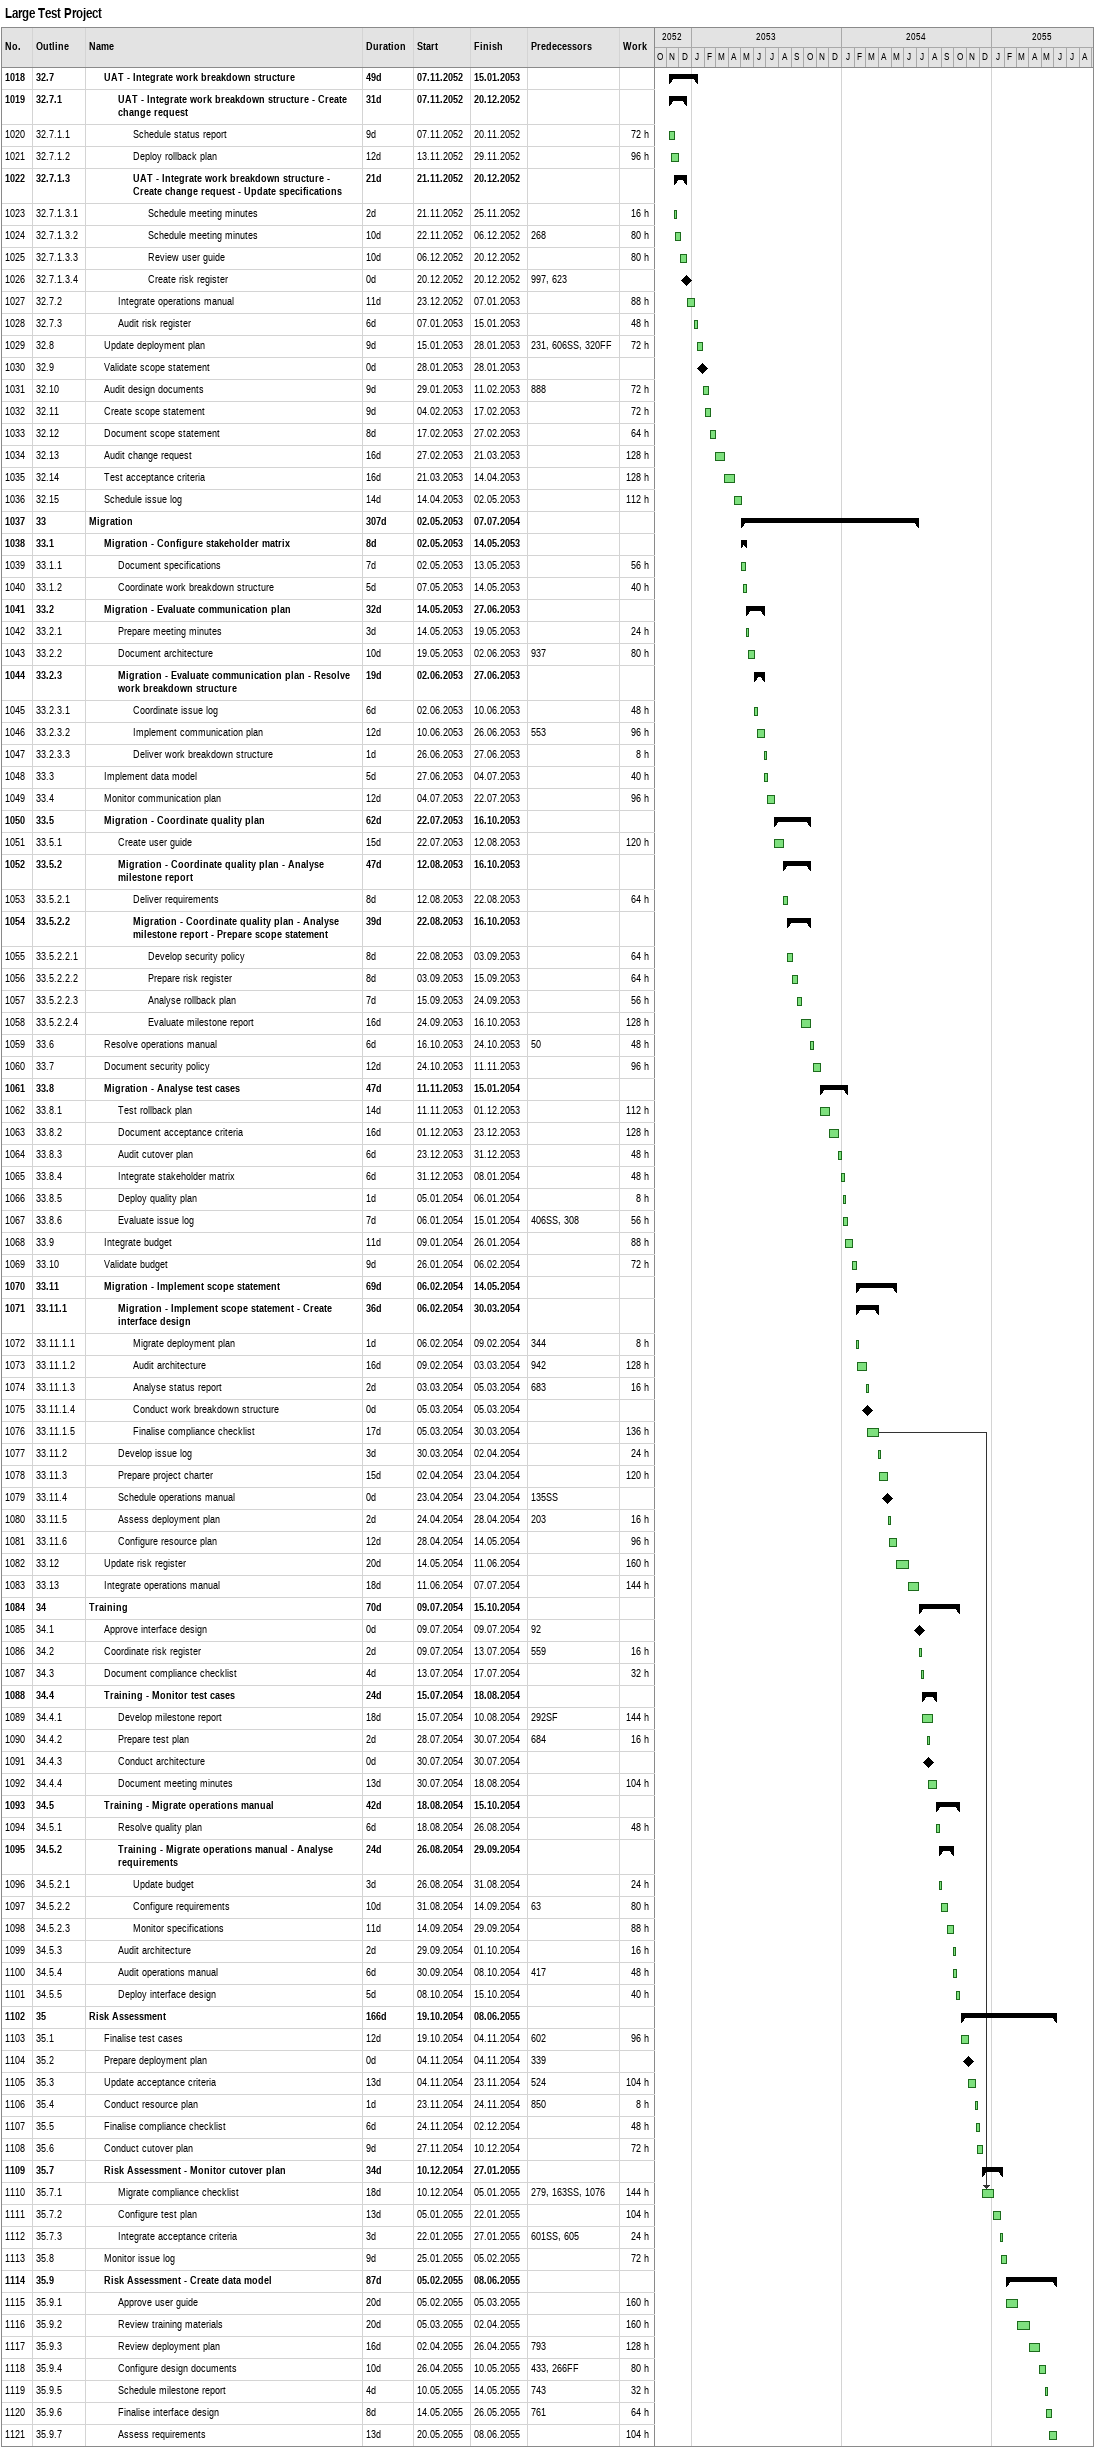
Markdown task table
Large Test Project

| ID | WBS | Task | Duration | Start | Finish | Predecessors | Work (h) |
|---|---|---|---|---|---|---|---|
| 1018 | 32.7 | **UAT - Integrate work breakdown structure** | 49d | 2052-11-07 | 2053-01-15 |  |  |
| 1019 | 32.7.1 | **UAT - Integrate work breakdown structure - Create change request** | 31d | 2052-11-07 | 2052-12-20 |  |  |
| 1020 | 32.7.1.1 | Schedule status report | 9d | 2052-11-07 | 2052-11-20 |  | 72 |
| 1021 | 32.7.1.2 | Deploy rollback plan | 12d | 2052-11-13 | 2052-11-29 |  | 96 |
| 1022 | 32.7.1.3 | **UAT - Integrate work breakdown structure - Create change request - Update specifications** | 21d | 2052-11-21 | 2052-12-20 |  |  |
| 1023 | 32.7.1.3.1 | Schedule meeting minutes | 2d | 2052-11-21 | 2052-11-25 |  | 16 |
| 1024 | 32.7.1.3.2 | Schedule meeting minutes | 10d | 2052-11-22 | 2052-12-06 | 268 | 80 |
| 1025 | 32.7.1.3.3 | Review user guide | 10d | 2052-12-06 | 2052-12-20 |  | 80 |
| 1026 | 32.7.1.3.4 | Create risk register | 0d | 2052-12-20 | 2052-12-20 | 997, 623 |  |
| 1027 | 32.7.2 | Integrate operations manual | 11d | 2052-12-23 | 2053-01-07 |  | 88 |
| 1028 | 32.7.3 | Audit risk register | 6d | 2053-01-07 | 2053-01-15 |  | 48 |
| 1029 | 32.8 | Update deployment plan | 9d | 2053-01-15 | 2053-01-28 | 231, 606SS, 320FF | 72 |
| 1030 | 32.9 | Validate scope statement | 0d | 2053-01-28 | 2053-01-28 |  |  |
| 1031 | 32.10 | Audit design documents | 9d | 2053-01-29 | 2053-02-11 | 888 | 72 |
| 1032 | 32.11 | Create scope statement | 9d | 2053-02-04 | 2053-02-17 |  | 72 |
| 1033 | 32.12 | Document scope statement | 8d | 2053-02-17 | 2053-02-27 |  | 64 |
| 1034 | 32.13 | Audit change request | 16d | 2053-02-27 | 2053-03-21 |  | 128 |
| 1035 | 32.14 | Test acceptance criteria | 16d | 2053-03-21 | 2053-04-14 |  | 128 |
| 1036 | 32.15 | Schedule issue log | 14d | 2053-04-14 | 2053-05-02 |  | 112 |
| 1037 | 33 | **Migration** | 307d | 2053-05-02 | 2054-07-07 |  |  |
| 1038 | 33.1 | **Migration - Configure stakeholder matrix** | 8d | 2053-05-02 | 2053-05-14 |  |  |
| 1039 | 33.1.1 | Document specifications | 7d | 2053-05-02 | 2053-05-13 |  | 56 |
| 1040 | 33.1.2 | Coordinate work breakdown structure | 5d | 2053-05-07 | 2053-05-14 |  | 40 |
| 1041 | 33.2 | **Migration - Evaluate communication plan** | 32d | 2053-05-14 | 2053-06-27 |  |  |
| 1042 | 33.2.1 | Prepare meeting minutes | 3d | 2053-05-14 | 2053-05-19 |  | 24 |
| 1043 | 33.2.2 | Document architecture | 10d | 2053-05-19 | 2053-06-02 | 937 | 80 |
| 1044 | 33.2.3 | **Migration - Evaluate communication plan - Resolve work breakdown structure** | 19d | 2053-06-02 | 2053-06-27 |  |  |
| 1045 | 33.2.3.1 | Coordinate issue log | 6d | 2053-06-02 | 2053-06-10 |  | 48 |
| 1046 | 33.2.3.2 | Implement communication plan | 12d | 2053-06-10 | 2053-06-26 | 553 | 96 |
| 1047 | 33.2.3.3 | Deliver work breakdown structure | 1d | 2053-06-26 | 2053-06-27 |  | 8 |
| 1048 | 33.3 | Implement data model | 5d | 2053-06-27 | 2053-07-04 |  | 40 |
| 1049 | 33.4 | Monitor communication plan | 12d | 2053-07-04 | 2053-07-22 |  | 96 |
| 1050 | 33.5 | **Migration - Coordinate quality plan** | 62d | 2053-07-22 | 2053-10-16 |  |  |
| 1051 | 33.5.1 | Create user guide | 15d | 2053-07-22 | 2053-08-12 |  | 120 |
| 1052 | 33.5.2 | **Migration - Coordinate quality plan - Analyse milestone report** | 47d | 2053-08-12 | 2053-10-16 |  |  |
| 1053 | 33.5.2.1 | Deliver requirements | 8d | 2053-08-12 | 2053-08-22 |  | 64 |
| 1054 | 33.5.2.2 | **Migration - Coordinate quality plan - Analyse milestone report - Prepare scope statement** | 39d | 2053-08-22 | 2053-10-16 |  |  |
| 1055 | 33.5.2.2.1 | Develop security policy | 8d | 2053-08-22 | 2053-09-03 |  | 64 |
| 1056 | 33.5.2.2.2 | Prepare risk register | 8d | 2053-09-03 | 2053-09-15 |  | 64 |
| 1057 | 33.5.2.2.3 | Analyse rollback plan | 7d | 2053-09-15 | 2053-09-24 |  | 56 |
| 1058 | 33.5.2.2.4 | Evaluate milestone report | 16d | 2053-09-24 | 2053-10-16 |  | 128 |
| 1059 | 33.6 | Resolve operations manual | 6d | 2053-10-16 | 2053-10-24 | 50 | 48 |
| 1060 | 33.7 | Document security policy | 12d | 2053-10-24 | 2053-11-11 |  | 96 |
| 1061 | 33.8 | **Migration - Analyse test cases** | 47d | 2053-11-11 | 2054-01-15 |  |  |
| 1062 | 33.8.1 | Test rollback plan | 14d | 2053-11-11 | 2053-12-01 |  | 112 |
| 1063 | 33.8.2 | Document acceptance criteria | 16d | 2053-12-01 | 2053-12-23 |  | 128 |
| 1064 | 33.8.3 | Audit cutover plan | 6d | 2053-12-23 | 2053-12-31 |  | 48 |
| 1065 | 33.8.4 | Integrate stakeholder matrix | 6d | 2053-12-31 | 2054-01-08 |  | 48 |
| 1066 | 33.8.5 | Deploy quality plan | 1d | 2054-01-05 | 2054-01-06 |  | 8 |
| 1067 | 33.8.6 | Evaluate issue log | 7d | 2054-01-06 | 2054-01-15 | 406SS, 308 | 56 |
| 1068 | 33.9 | Integrate budget | 11d | 2054-01-09 | 2054-01-26 |  | 88 |
| 1069 | 33.10 | Validate budget | 9d | 2054-01-26 | 2054-02-06 |  | 72 |
| 1070 | 33.11 | **Migration - Implement scope statement** | 69d | 2054-02-06 | 2054-05-14 |  |  |
| 1071 | 33.11.1 | **Migration - Implement scope statement - Create interface design** | 36d | 2054-02-06 | 2054-03-30 |  |  |
| 1072 | 33.11.1.1 | Migrate deployment plan | 1d | 2054-02-06 | 2054-02-09 | 344 | 8 |
| 1073 | 33.11.1.2 | Audit architecture | 16d | 2054-02-09 | 2054-03-03 | 942 | 128 |
| 1074 | 33.11.1.3 | Analyse status report | 2d | 2054-03-03 | 2054-03-05 | 683 | 16 |
| 1075 | 33.11.1.4 | Conduct work breakdown structure | 0d | 2054-03-05 | 2054-03-05 |  |  |
| 1076 | 33.11.1.5 | Finalise compliance checklist | 17d | 2054-03-05 | 2054-03-30 |  | 136 |
| 1077 | 33.11.2 | Develop issue log | 3d | 2054-03-30 | 2054-04-02 |  | 24 |
| 1078 | 33.11.3 | Prepare project charter | 15d | 2054-04-02 | 2054-04-23 |  | 120 |
| 1079 | 33.11.4 | Schedule operations manual | 0d | 2054-04-23 | 2054-04-23 | 135SS |  |
| 1080 | 33.11.5 | Assess deployment plan | 2d | 2054-04-24 | 2054-04-28 | 203 | 16 |
| 1081 | 33.11.6 | Configure resource plan | 12d | 2054-04-28 | 2054-05-14 |  | 96 |
| 1082 | 33.12 | Update risk register | 20d | 2054-05-14 | 2054-06-11 |  | 160 |
| 1083 | 33.13 | Integrate operations manual | 18d | 2054-06-11 | 2054-07-07 |  | 144 |
| 1084 | 34 | **Training** | 70d | 2054-07-09 | 2054-10-15 |  |  |
| 1085 | 34.1 | Approve interface design | 0d | 2054-07-09 | 2054-07-09 | 92 |  |
| 1086 | 34.2 | Coordinate risk register | 2d | 2054-07-09 | 2054-07-13 | 559 | 16 |
| 1087 | 34.3 | Document compliance checklist | 4d | 2054-07-13 | 2054-07-17 |  | 32 |
| 1088 | 34.4 | **Training - Monitor test cases** | 24d | 2054-07-15 | 2054-08-18 |  |  |
| 1089 | 34.4.1 | Develop milestone report | 18d | 2054-07-15 | 2054-08-10 | 292SF | 144 |
| 1090 | 34.4.2 | Prepare test plan | 2d | 2054-07-28 | 2054-07-30 | 684 | 16 |
| 1091 | 34.4.3 | Conduct architecture | 0d | 2054-07-30 | 2054-07-30 |  |  |
| 1092 | 34.4.4 | Document meeting minutes | 13d | 2054-07-30 | 2054-08-18 |  | 104 |
| 1093 | 34.5 | **Training - Migrate operations manual** | 42d | 2054-08-18 | 2054-10-15 |  |  |
| 1094 | 34.5.1 | Resolve quality plan | 6d | 2054-08-18 | 2054-08-26 |  | 48 |
| 1095 | 34.5.2 | **Training - Migrate operations manual - Analyse requirements** | 24d | 2054-08-26 | 2054-09-29 |  |  |
| 1096 | 34.5.2.1 | Update budget | 3d | 2054-08-26 | 2054-08-31 |  | 24 |
| 1097 | 34.5.2.2 | Configure requirements | 10d | 2054-08-31 | 2054-09-14 | 63 | 80 |
| 1098 | 34.5.2.3 | Monitor specifications | 11d | 2054-09-14 | 2054-09-29 |  | 88 |
| 1099 | 34.5.3 | Audit architecture | 2d | 2054-09-29 | 2054-10-01 |  | 16 |
| 1100 | 34.5.4 | Audit operations manual | 6d | 2054-09-30 | 2054-10-08 | 417 | 48 |
| 1101 | 34.5.5 | Deploy interface design | 5d | 2054-10-08 | 2054-10-15 |  | 40 |
| 1102 | 35 | **Risk Assessment** | 166d | 2054-10-19 | 2055-06-08 |  |  |
| 1103 | 35.1 | Finalise test cases | 12d | 2054-10-19 | 2054-11-04 | 602 | 96 |
| 1104 | 35.2 | Prepare deployment plan | 0d | 2054-11-04 | 2054-11-04 | 339 |  |
| 1105 | 35.3 | Update acceptance criteria | 13d | 2054-11-04 | 2054-11-23 | 524 | 104 |
| 1106 | 35.4 | Conduct resource plan | 1d | 2054-11-23 | 2054-11-24 | 850 | 8 |
| 1107 | 35.5 | Finalise compliance checklist | 6d | 2054-11-24 | 2054-12-02 |  | 48 |
| 1108 | 35.6 | Conduct cutover plan | 9d | 2054-11-27 | 2054-12-10 |  | 72 |
| 1109 | 35.7 | **Risk Assessment - Monitor cutover plan** | 34d | 2054-12-10 | 2055-01-27 |  |  |
| 1110 | 35.7.1 | Migrate compliance checklist | 18d | 2054-12-10 | 2055-01-05 | 279, 163SS, 1076 | 144 |
| 1111 | 35.7.2 | Configure test plan | 13d | 2055-01-05 | 2055-01-22 |  | 104 |
| 1112 | 35.7.3 | Integrate acceptance criteria | 3d | 2055-01-22 | 2055-01-27 | 601SS, 605 | 24 |
| 1113 | 35.8 | Monitor issue log | 9d | 2055-01-25 | 2055-02-05 |  | 72 |
| 1114 | 35.9 | **Risk Assessment - Create data model** | 87d | 2055-02-05 | 2055-06-08 |  |  |
| 1115 | 35.9.1 | Approve user guide | 20d | 2055-02-05 | 2055-03-05 |  | 160 |
| 1116 | 35.9.2 | Review training materials | 20d | 2055-03-05 | 2055-04-02 |  | 160 |
| 1117 | 35.9.3 | Review deployment plan | 16d | 2055-04-02 | 2055-04-26 | 793 | 128 |
| 1118 | 35.9.4 | Configure design documents | 10d | 2055-04-26 | 2055-05-10 | 433, 266FF | 80 |
| 1119 | 35.9.5 | Schedule milestone report | 4d | 2055-05-10 | 2055-05-14 | 743 | 32 |
| 1120 | 35.9.6 | Finalise interface design | 8d | 2055-05-14 | 2055-05-26 | 761 | 64 |
| 1121 | 35.9.7 | Assess requirements | 13d | 2055-05-20 | 2055-06-08 |  | 104 |
